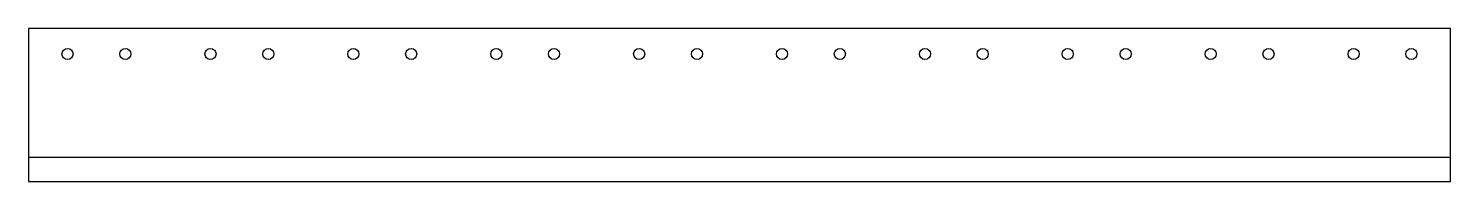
# Model space of a CAD drawing. Header units: inches. Extents: x 0 to 26.1, y 0 to 2.8.
import ezdxf

# ---------------------------------------------------------------- set-up
doc = ezdxf.new("R2010")
doc.units = ezdxf.units.IN
doc.layers.get('0').update_dxf_attribs({"linetype": 'CONTINUOUS'})

msp = doc.modelspace()

# ---------------------------------------------------------------- linework, layer by layer
msp.add_line((0, 0.445), (26.125, 0.445))
msp.add_lwpolyline([(0, 2.807), (0, 0), (26.125, 0), (26.125, 2.807)], close=True)
for centre in [(0.718, 2.339), (1.781, 2.339), (3.344, 2.339), (4.406, 2.339), (5.969, 2.339), (7.031, 2.339), (8.594, 2.339), (9.656, 2.339), (11.219, 2.339), (12.281, 2.339), (13.844, 2.339), (14.906, 2.339), (16.469, 2.339), (17.531, 2.339), (19.093, 2.339), (20.156, 2.339), (21.719, 2.339), (22.781, 2.339), (24.343, 2.339), (25.406, 2.339)]:
    msp.add_circle(centre, 0.102)

doc.saveas('drawing.dxf')
